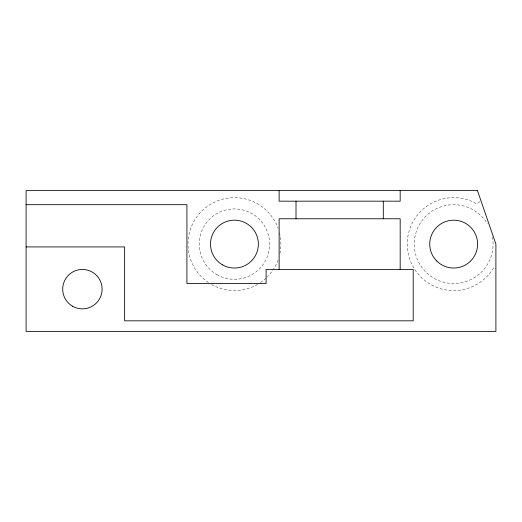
<?xml version="1.0" encoding="UTF-8"?>
<svg xmlns="http://www.w3.org/2000/svg" width="522" height="522" viewBox="0 0 522 522"><rect width="100%" height="100%" fill="white"/><g stroke="black" fill="none" stroke-linecap="round" stroke-linejoin="round"><path stroke-width="0.39" stroke-dasharray="2.61 1.96" d="M479.796 201.655L476.899 203.88A46.451 46.451 0 0 0 413.444 220.884A46.451 46.451 0 0 0 430.448 284.34A46.451 46.451 0 0 0 493.897 267.336L495.398 268.484M279.498 232.864A46.451 46.451 0 0 1 279.498 255.356M278.082 259.989A46.451 46.451 0 0 1 267.277 276.954M266.122 278.076A46.451 46.451 0 0 1 260.393 282.624M257.659 284.34A46.451 46.451 0 0 1 211.208 284.34M208.467 282.624A46.451 46.451 0 0 1 205.831 207.502A46.451 46.451 0 0 1 278.082 228.231M492.435 236.995A39.411 39.411 0 0 1 445.018 282.559A39.411 39.411 0 0 1 421.691 221.067A39.411 39.411 0 0 1 487.404 223.723M216.832 274.585A35.189 35.189 0 0 0 269.62 244.107A35.189 35.189 0 0 0 216.832 213.635A35.189 35.189 0 0 0 216.832 274.585"/><path stroke-width="0.78" d="M26.1 204.696L186.922 204.696L186.922 283.524L266.103 283.524L266.103 269.443L413.202 269.443L413.202 320.828L124.634 320.828L124.634 246.926L26.1 246.926M400.178 190.615L400.178 201.172L279.126 201.172L279.126 190.615M400.178 269.443L400.178 218.77L279.126 218.77L279.126 269.443M383.292 201.172L383.292 218.77M296.013 201.172L296.013 218.77M477.454 190.615L26.1 190.615L26.1 331.385L495.9 331.385L495.9 244.107L477.454 190.615M72.551 306.218A19.705 19.705 0 0 0 102.11 289.155A19.705 19.705 0 0 0 72.551 272.086A19.705 19.705 0 0 0 72.551 306.218M436.751 261.026A23.927 23.927 0 0 0 476.788 250.299A23.927 23.927 0 0 0 447.478 220.995A23.927 23.927 0 0 0 436.751 261.026M222.463 264.83A23.927 23.927 0 0 0 258.364 244.107A23.927 23.927 0 0 0 222.463 223.383A23.927 23.927 0 0 0 222.463 264.83"/></g></svg>
